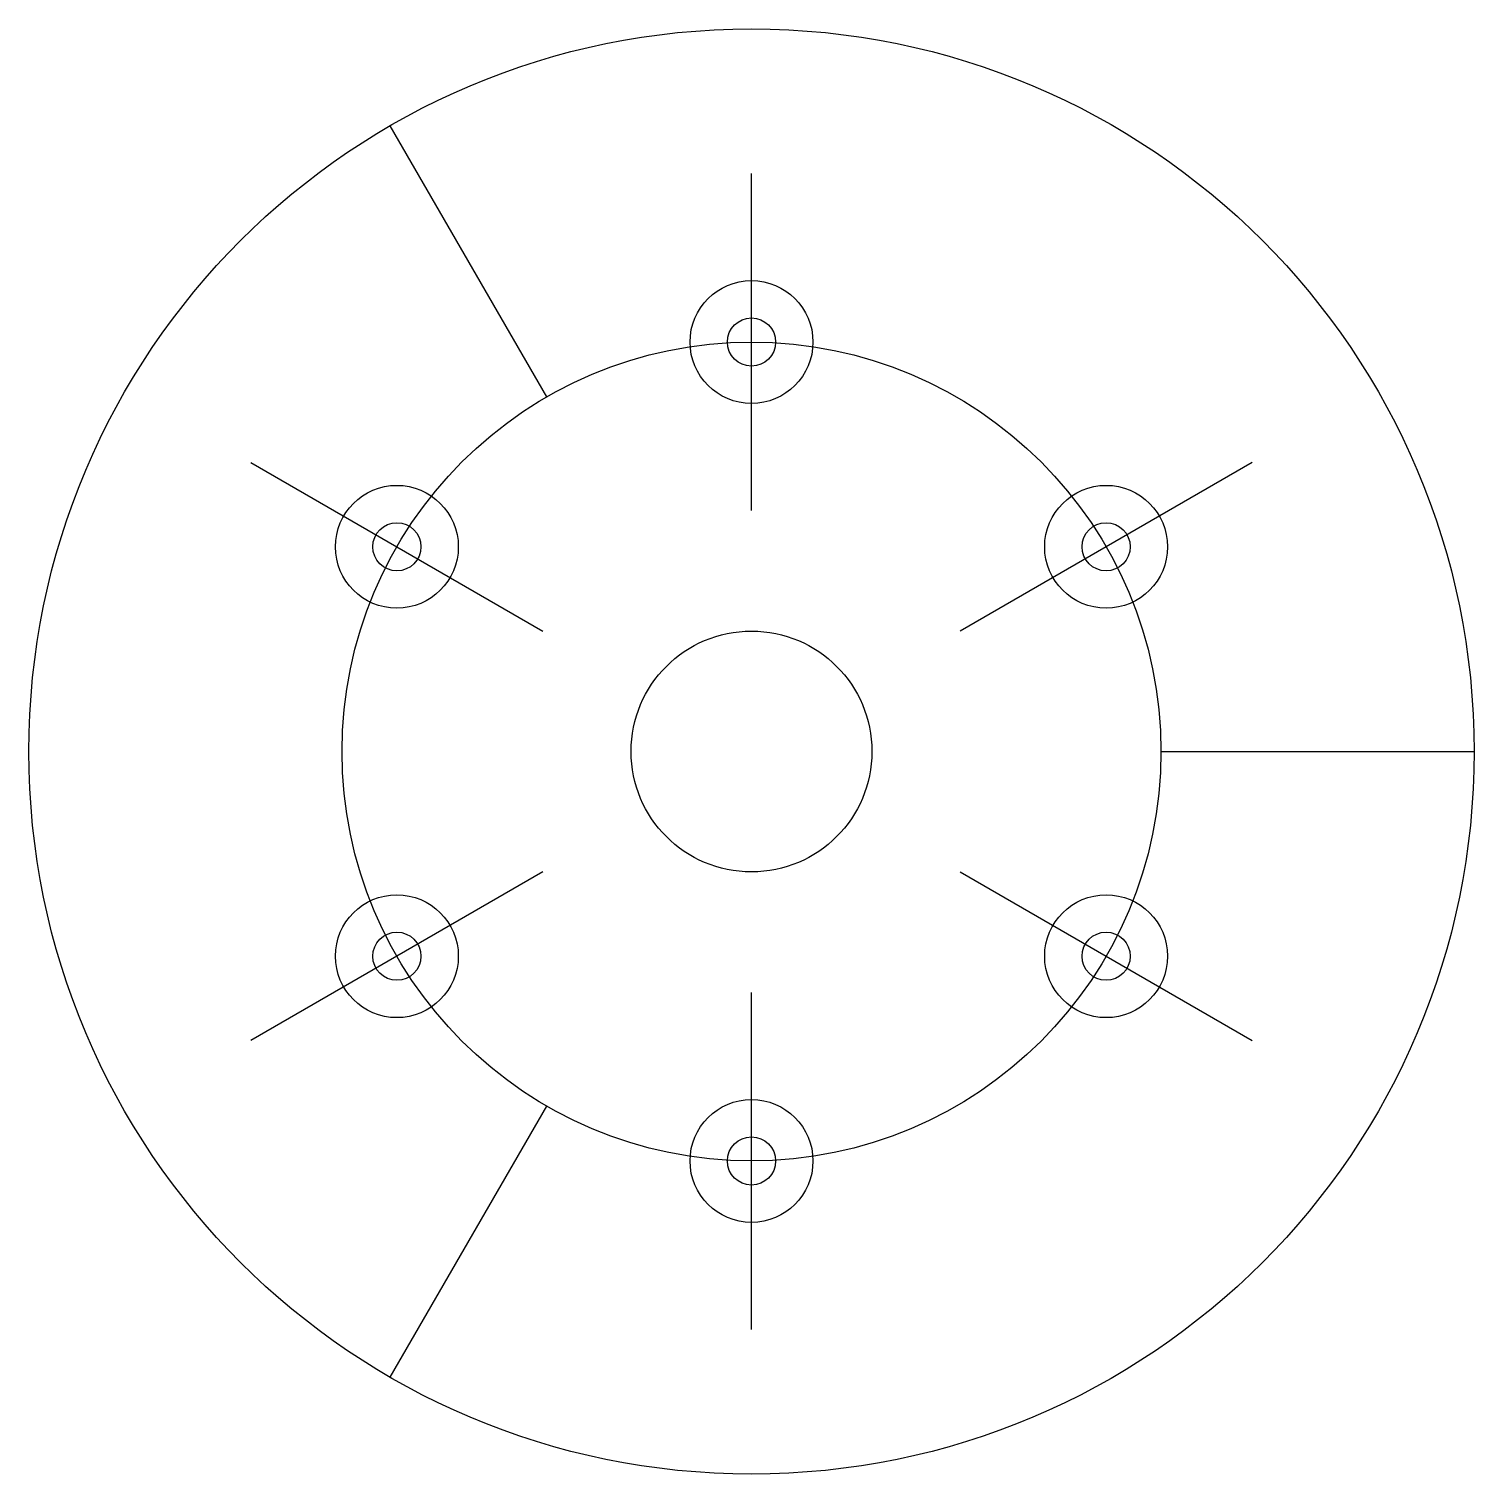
# Model space of a CAD drawing. Header units: millimetres. Extents: x -30 to 30, y -30 to 30.
import ezdxf

# ---------------------------------------------------------------- set-up
doc = ezdxf.new("R2010")
doc.units = ezdxf.units.MM
doc.layers.add('2', color=10, linetype='Continuous')
doc.layers.add('aussen', color=105, linetype='Continuous')

msp = doc.modelspace()

# ---------------------------------------------------------------- linework, layer by layer
for p, q in [((-8.5, 14.722), (-15, 25.981)), ((17, 0), (30, 0)), ((-15, -25.981), (-8.5, -14.722))]:
    msp.add_line(p, q)
for centre, radius in [((0, 17), 1), ((-14.722, 8.5), 1), ((14.722, 8.5), 1), ((0, 0), 5), ((-14.722, -8.5), 1), ((14.722, -8.5), 1), ((0, -17), 1)]:
    msp.add_circle(centre, radius)
at = {"layer": '2'}
for p, q in [((0, 10), (0, 24)), ((-20.785, 12), (-8.66, 5)), ((20.785, 12), (8.66, 5)), ((-8.66, -5), (-20.785, -12)), ((8.66, -5), (20.785, -12)), ((0, -24), (0, -10))]:
    msp.add_line(p, q, dxfattribs=at)
for centre, radius in [((0, 17), 2.55), ((0, 0), 17), ((-14.722, 8.5), 2.55), ((14.722, 8.5), 2.55), ((-14.722, -8.5), 2.55), ((14.722, -8.5), 2.55), ((0, -17), 2.55)]:
    msp.add_circle(centre, radius, dxfattribs=at)
at = {"layer": 'aussen'}
msp.add_circle((0, 0), 30, dxfattribs=at)

doc.saveas('drawing.dxf')
